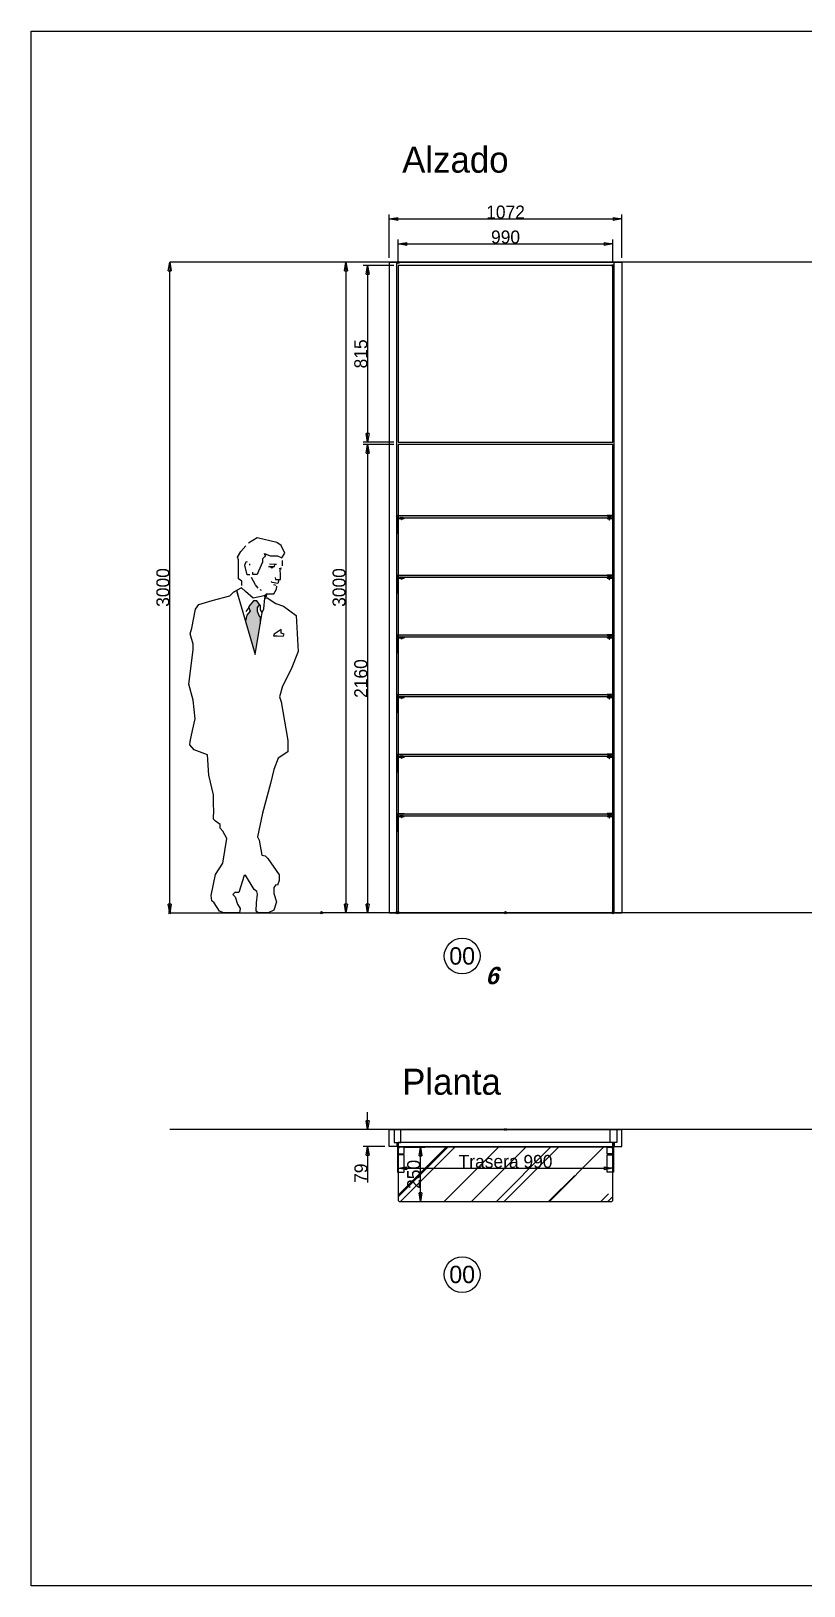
# Paper-space layout 'Jordi B.' of a CAD drawing. Header units: millimetres. Extents: x 23627 to 226976, y -18096 to 223844.
# Drawn here: x 131998 to 135562, y 216672 to 223844 of the extents above; entities that cross this region are included whole.
import ezdxf

# ---------------------------------------------------------------- set-up
doc = ezdxf.new("R2010")
doc.units = ezdxf.units.MM
doc.header["$PDMODE"] = 35
doc.header["$PDSIZE"] = 5
doc.layers.add('1001 concep color Blau Fosc', color=7, linetype='Continuous', true_color=0x003e84)
for name, color, linetype in [('Cotas bloques dinámicos PM espacio', 140, 'Continuous'), ('Linea Capa Color 0000 JB', 7, 'Continuous'), ('Linea Capa Color 0008 Gris JB', 8, 'Continuous'), ('Linea Capa Color 0012 Vermell JB', 12, 'Continuous'), ('Linea Capa Color 0140 Blau Vidre JB', 140, 'Continuous'), ('Linea Capa Color 0202 Lila Parets JB', 202, 'Continuous'), ('Linea Capa Color 0255 Blanc JB', 255, 'Continuous')]:
    doc.layers.add(name, color=color, linetype=linetype)
doc.styles.add('Jordi Ava', font='Avant Garde MEdium BT.ttf')
doc.styles.add('Jordi One Stroke', font='One Stronke Script LET Plain.ttf')
doc.styles.add('Stylus BT JB', font='stylu.ttf', dxfattribs={"oblique": 15})
doc.dimstyles.new('Jordi Ava 2015', dxfattribs={"dimtxt": 60, "dimasz": 40, "dimexe": 20, "dimexo": 20, "dimgap": 0.09, "dimtad": 1, "dimdec": 0, "dimzin": 0, "dimdsep": 46, "dimtxsty": 'Jordi Ava', "dimblk": 'CLOSED', "dimcen": 1.5, "dimclrd": 7, "dimclre": 7, "dimclrt": 256, "dimadec": 0, "dimazin": 0, "dimtfac": 0.05, "dimtdec": 0, "dimtofl": 0, "dimtmove": 0, "dimatfit": 3, "dimldrblk": 'CLOSED', "dimfxl": 90, "dimtolj": 1, "dimtzin": 0, "dimlwd": -1, "dimlwe": -1, "dimarcsym": 0})
doc.dimstyles.new('Jordi Ava Parets 2015', dxfattribs={"dimtxt": 60, "dimasz": 40, "dimexe": 20, "dimexo": 20, "dimgap": 0.09, "dimtad": 1, "dimdec": 0, "dimzin": 0, "dimdsep": 46, "dimtxsty": 'Jordi Ava', "dimblk": 'CLOSED', "dimcen": 1.5, "dimclrd": 7, "dimclre": 7, "dimclrt": 256, "dimadec": 0, "dimazin": 0, "dimtfac": 0.05, "dimtdec": 0, "dimtofl": 0, "dimtmove": 0, "dimatfit": 3, "dimldrblk": 'CLOSED', "dimfxl": 90, "dimtolj": 1, "dimtzin": 0, "dimlwd": -1, "dimlwe": -1, "dimarcsym": 0})

# ---------------------------------------------------------------- blocks, each defined once
blk = doc.blocks.new('_Closed')
at = {"color": 0, "linetype": 'ByBlock', "lineweight": -2}
for p, q in [((-1, 0.17), (0, 0)), ((-1, 0.17), (-1, -0.17)), ((0, 0), (-1, -0.17)), ((0, 0), (-1, 0))]:
    blk.add_line(p, q, dxfattribs=at)
blk = doc.blocks.new('*D1669')
at = {"layer": 'Defpoints', "color": 0, "ltscale": 10, "transparency": 16777216}
for p in [(82879.8, 104665.6), (82879.8, 104665.6), (82879.8, 101665.6)]:
    blk.add_point(p, dxfattribs=at)
at = {"layer": 'Linea Capa Color 0202 Lila Parets JB', "color": 7, "ltscale": 10, "transparency": 16777216}
blk.add_line((82879.8, 101705.6), (82879.8, 104625.6), dxfattribs=at)
at = {"layer": 'Linea Capa Color 0202 Lila Parets JB', "color": 7, "ltscale": 10, "transparency": 16777216, "xscale": 40, "yscale": 40, "zscale": 40}
for p, rotation in [((82879.8, 104665.6), 90), ((82879.8, 101665.6), 270)]:
    blk.add_blockref('_Closed', p, dxfattribs=dict(at, rotation=rotation))
at = {"layer": 'Linea Capa Color 0202 Lila Parets JB', "ltscale": 10, "transparency": 16777216, "insert": (82848.5, 103165.6), "char_height": 60, "attachment_point": 5, "rotation": 90, "style": 'Jordi Ava'}
blk.add_mtext('\\A1;3000', dxfattribs=at)
blk = doc.blocks.new('PM202307281029')
at = {"layer": 'Linea Capa Color 0008 Gris JB'}
h = blk.add_hatch(color=256, dxfattribs=at)
h.set_gradient(color1=(0, 127, 255), one_color=1, tint=1, name='INVCYLINDER')
h.paths.add_polyline_path([(349.2, 1345.3), (355.5, 1372.2), (371.4, 1391.2), (363.5, 1410.2), (385.6, 1438.7), (401.5, 1438.7), (413.7, 1421.3), (403.9, 1407), (403.9, 1391.2), (412.6, 1367.4), (418.1, 1360.8), (418.1, 1332.6), (394.4, 1190.3)])
at = {"layer": 'Linea Capa Color 0008 Gris JB', "linetype": 'Continuous'}
for p, q in [((309.6, 1484.7), (311.2, 1487.8)), ((315.9, 1459.3), (309.6, 1484.7)), ((385.6, 1438.7), (363.5, 1410.2)), ((401.5, 1438.7), (385.6, 1438.7)), ((418.1, 1415), (401.5, 1438.7)), ((355.5, 1372.2), (349.2, 1345.3)), ((371.4, 1391.2), (355.5, 1372.2)), ((363.5, 1410.2), (371.4, 1391.2)), ((418.1, 1397.5), (418.1, 1415)), ((426.8, 1384.9), (418.1, 1397.5))]:
    blk.add_line(p, q, dxfattribs=at)
for points in [[(445.8, 1652.6), (437.9, 1651), (436.3, 1657.3), (463.3, 1645.4), (496.5, 1645.4), (517.1, 1636.7), (531.4, 1658.9), (513.9, 1693.7), (493.4, 1708), (403.1, 1728.6), (363.5, 1704.8)], [(332.6, 1510), (332.6, 1529), (316.7, 1540.1), (317.1, 1581.3), (317.1, 1627.2), (312.8, 1639.9), (328.6, 1666.8), (350.8, 1692.2)], [(369.8, 1559.1), (357.1, 1559.1), (346, 1603.5), (352.4, 1619.3), (357.1, 1617.7)], [(369.8, 1603.5), (369.8, 1609.8)], [(441.1, 1649.4), (436.3, 1641.5), (427.6, 1632), (427.6, 1616.1), (409.4, 1574.9), (403.1, 1559.9), (382.5, 1559.9), (382.5, 1570.2)], [(455.3, 1597.1), (483.8, 1597.1), (485.4, 1606.6)], [(493.1, 1605.4), (487.6, 1606.5), (460.1, 1608.2)], [(479.1, 1595.5), (471.2, 1589.2), (461.7, 1597.1)], [(485.8, 1546.2), (487.4, 1537.5), (510.9, 1537.5), (510.8, 1560.7), (509.2, 1581.9)], [(512.4, 1590.8), (510.8, 1582.9), (506, 1587.6), (515.5, 1590.8)], [(519.5, 1600.3), (519.5, 1624)], [(407.8, 1497.3), (395.1, 1511.6), (377.7, 1546.4)], [(503.3, 1535.1), (499.2, 1517.9), (473.1, 1523.2), (467.1, 1527.1)], [(490.2, 1510), (480.7, 1511.6)], [(434.7, 1460.9), (384.1, 1451.4), (349.2, 1481.5), (330.2, 1498.9), (293.8, 1478.3)], [(423.7, 1486.2), (417.3, 1489.4)], [(439.3, 1451), (439.5, 1453), (436.3, 1464.1), (442.1, 1464.1)], [(439.5, 1456.1), (444.2, 1470.4), (480.7, 1470.4), (491.8, 1492.6), (493.6, 1505.7)], [(445.8, 1470.4), (444.2, 1456.1), (441.1, 1457.7)], [(365, 1407), (350.8, 1389.6)], [(413.7, 1421.3), (403.9, 1407), (403.9, 1391.2), (412.6, 1367.4), (420.5, 1357.9), (422.1, 1357.9)], [(426.8, 1384.9), (433.2, 1402.3)], [(418.1, 1332.6), (418.1, 1360.8)]]:
    blk.add_lwpolyline(points, dxfattribs=at)
at = {"layer": 'Linea Capa Color 0008 Gris JB'}
for points in [[(92.6, 775), (94.3, 789), (105.3, 840), (117.9, 893.8), (108.4, 980.9), (87.8, 1053.8), (108.4, 1212.2), (108.4, 1239.1), (94.2, 1286.7), (102.1, 1312), (119.5, 1400.7), (133.8, 1421.3), (195.6, 1440.3), (277.9, 1460.9), (293.8, 1478.3), (311.4, 1488.3), (309.6, 1484.7), (315.9, 1459.3), (394.4, 1190.3), (426.8, 1384.9), (433.2, 1402.3), (439.3, 1451), (449, 1453), (488.6, 1426), (525, 1413.4), (583.6, 1370.6), (591.6, 1204.3), (559.9, 1123.5), (520.3, 1044.3), (506, 995.2), (513.9, 973), (544.8, 794), (544.8, 742.1), (499.7, 713.2), (480.7, 661), (464.8, 596), (428.4, 459.8), (404.6, 350.5), (412.6, 334.7), (425.2, 265), (439.5, 261.8), (452.2, 250.7), (505.2, 174.7), (505.2, 147.8), (496.5, 127.2), (488.6, 128.7), (479.9, 116.1), (479.9, 89.1), (491.8, 49.5), (480.7, 11.5), (453.8, 0), (428.4, 0), (407.7, 0), (399.1, 6.8), (399.9, 44.8), (404.6, 86), (401.5, 97.1), (388.8, 106.6), (349.2, 173.1), (342.9, 171.5), (319.1, 93.1), (300.1, 93.1), (290.6, 84.4), (301.7, 73.3), (312.8, 40), (325.4, 20), (321.5, 0), (293.8, 0), (249.4, 0), (228.8, 6.8), (205.1, 44.8), (194, 54.3), (190.8, 79.6), (211.4, 176.3), (244.7, 228.5), (263.7, 342.6), (244.7, 375.8), (232.8, 390.1), (232.8, 407.5), (211.4, 421.8), (201.9, 431.3), (203.5, 475.6), (201.1, 494.6), (201.1, 543.8), (179.7, 634), (173.4, 727.5), (113.2, 751.3)], [(479.1, 1276.4), (494.9, 1276.4), (523.4, 1275.6), (528.2, 1285.1), (513.2, 1290.1), (513.2, 1305.7), (482.3, 1285.1)]]:
    blk.add_lwpolyline(points, close=True, dxfattribs=at)
at = {"layer": 'Linea Capa Color 0202 Lila Parets JB', "ltscale": 10}
blk.add_line((0, 0), (700, 0), dxfattribs=at)
for p in [(0, 0), (700, 0)]:
    blk.add_point(p, dxfattribs=at)
blk = doc.blocks.new('*D3410')
at = {"layer": 'Cotas bloques dinámicos PM espacio', "color": 7, "ltscale": 10, "transparency": 16777216}
for p, q in [((0, 3005), (0, 3105)), ((40, 3085), (950, 3085)), ((990, 3005), (990, 3105))]:
    blk.add_line(p, q, dxfattribs=at)
at = {"layer": 'Defpoints', "color": 0, "ltscale": 10, "transparency": 16777216}
for p in [(990, 3085), (0, 2985), (990, 2985)]:
    blk.add_point(p, dxfattribs=at)
at = {"layer": 'Cotas bloques dinámicos PM espacio', "color": 7, "ltscale": 10, "transparency": 16777216, "xscale": 40, "yscale": 40, "zscale": 40, "rotation": 180}
blk.add_blockref('_Closed', (0, 3085), dxfattribs=at)
at = {"layer": 'Cotas bloques dinámicos PM espacio', "color": 7, "ltscale": 10, "transparency": 16777216, "xscale": 40, "yscale": 40, "zscale": 40}
blk.add_blockref('_Closed', (990, 3085), dxfattribs=at)
at = {"layer": 'Cotas bloques dinámicos PM espacio', "ltscale": 10, "transparency": 16777216, "insert": (495, 3116.3), "char_height": 60, "attachment_point": 5, "style": 'Jordi Ava'}
blk.add_mtext('\\A1;990', dxfattribs=at)
blk = doc.blocks.new('*D762')
at = {"layer": 'Cotas bloques dinámicos PM espacio', "color": 7, "ltscale": 10, "transparency": 16777216}
for p, q in [((-20, 3000), (-220, 3000)), ((-200, 2960), (-200, 40)), ((-20, 0), (-220, 0))]:
    blk.add_line(p, q, dxfattribs=at)
at = {"layer": 'Defpoints', "color": 0, "ltscale": 10, "transparency": 16777216}
for p in [(0, 3000), (-200, 0), (0, 0)]:
    blk.add_point(p, dxfattribs=at)
at = {"layer": 'Cotas bloques dinámicos PM espacio', "color": 7, "ltscale": 10, "transparency": 16777216, "xscale": 40, "yscale": 40, "zscale": 40}
for p, rotation in [((-200, 3000), 90), ((-200, 0), 270)]:
    blk.add_blockref('_Closed', p, dxfattribs=dict(at, rotation=rotation))
at = {"layer": 'Cotas bloques dinámicos PM espacio', "ltscale": 10, "transparency": 16777216, "insert": (-231.3, 1500), "char_height": 60, "attachment_point": 5, "rotation": 90, "style": 'Jordi Ava'}
blk.add_mtext('\\A1;3000', dxfattribs=at)
blk = doc.blocks.new('*D763')
at = {"layer": 'Cotas bloques dinámicos PM espacio', "color": 7, "ltscale": 10, "transparency": 16777216}
for p, q in [((21, 2985), (-120, 2985)), ((-100, 2945), (-100, 2210)), ((21, 2170), (-120, 2170))]:
    blk.add_line(p, q, dxfattribs=at)
at = {"layer": 'Defpoints', "color": 0, "ltscale": 10, "transparency": 16777216}
for p in [(41, 2985), (-100, 2170), (41, 2170)]:
    blk.add_point(p, dxfattribs=at)
at = {"layer": 'Cotas bloques dinámicos PM espacio', "color": 7, "ltscale": 10, "transparency": 16777216, "xscale": 40, "yscale": 40, "zscale": 40}
for p, rotation in [((-100, 2985), 90), ((-100, 2170), 270)]:
    blk.add_blockref('_Closed', p, dxfattribs=dict(at, rotation=rotation))
at = {"layer": 'Cotas bloques dinámicos PM espacio', "ltscale": 10, "transparency": 16777216, "insert": (-131.2, 2577.5), "char_height": 60, "attachment_point": 5, "rotation": 90, "style": 'Jordi Ava'}
blk.add_mtext('\\A1;815', dxfattribs=at)
blk = doc.blocks.new('*D764')
at = {"layer": 'Cotas bloques dinámicos PM espacio', "color": 7, "ltscale": 10, "transparency": 16777216}
for p, q in [((21, 2160), (-120, 2160)), ((-100, 2120), (-100, 40)), ((-20, 0), (-120, 0))]:
    blk.add_line(p, q, dxfattribs=at)
at = {"layer": 'Defpoints', "color": 0, "ltscale": 10, "transparency": 16777216}
for p in [(41, 2160), (-100, 0), (0, 0)]:
    blk.add_point(p, dxfattribs=at)
at = {"layer": 'Cotas bloques dinámicos PM espacio', "color": 7, "ltscale": 10, "transparency": 16777216, "xscale": 40, "yscale": 40, "zscale": 40}
for p, rotation in [((-100, 2160), 90), ((-100, 0), 270)]:
    blk.add_blockref('_Closed', p, dxfattribs=dict(at, rotation=rotation))
at = {"layer": 'Cotas bloques dinámicos PM espacio', "ltscale": 10, "transparency": 16777216, "insert": (-131.2, 1080), "char_height": 60, "attachment_point": 5, "rotation": 90, "style": 'Jordi Ava'}
blk.add_mtext('\\A1;2160', dxfattribs=at)
blk = doc.blocks.new('*D765')
at = {"layer": 'Cotas bloques dinámicos PM espacio', "color": 7, "ltscale": 10, "transparency": 16777216}
for p, q in [((0, 3020), (0, 3220)), ((40, 3200), (1032, 3200)), ((1072, 3020), (1072, 3220))]:
    blk.add_line(p, q, dxfattribs=at)
at = {"layer": 'Defpoints', "color": 0, "ltscale": 10, "transparency": 16777216}
for p in [(1072, 3200), (0, 3000), (1072, 3000)]:
    blk.add_point(p, dxfattribs=at)
at = {"layer": 'Cotas bloques dinámicos PM espacio', "color": 7, "ltscale": 10, "transparency": 16777216, "xscale": 40, "yscale": 40, "zscale": 40, "rotation": 180}
blk.add_blockref('_Closed', (0, 3200), dxfattribs=at)
at = {"layer": 'Cotas bloques dinámicos PM espacio', "color": 7, "ltscale": 10, "transparency": 16777216, "xscale": 40, "yscale": 40, "zscale": 40}
blk.add_blockref('_Closed', (1072, 3200), dxfattribs=at)
at = {"layer": 'Cotas bloques dinámicos PM espacio', "ltscale": 10, "transparency": 16777216, "insert": (536, 3231.2), "char_height": 60, "attachment_point": 5, "style": 'Jordi Ava'}
blk.add_mtext('\\A1;1072', dxfattribs=at)
blk = doc.blocks.new('*D4084')
at = {"layer": 'Cotas bloques dinámicos PM espacio', "color": 7, "ltscale": 10, "transparency": 16777216}
for p, q in [((18, -99), (18, -199)), ((1008, -99), (1008, -199)), ((58, -179), (968, -179))]:
    blk.add_line(p, q, dxfattribs=at)
at = {"layer": 'Defpoints', "color": 0, "ltscale": 10, "transparency": 16777216}
for p in [(18, -79), (1008, -79), (1008, -179)]:
    blk.add_point(p, dxfattribs=at)
at = {"layer": 'Cotas bloques dinámicos PM espacio', "color": 7, "ltscale": 10, "transparency": 16777216, "xscale": 40, "yscale": 40, "zscale": 40, "rotation": 180}
blk.add_blockref('_Closed', (18, -179), dxfattribs=at)
at = {"layer": 'Cotas bloques dinámicos PM espacio', "color": 7, "ltscale": 10, "transparency": 16777216, "xscale": 40, "yscale": 40, "zscale": 40}
blk.add_blockref('_Closed', (1008, -179), dxfattribs=at)
at = {"layer": 'Cotas bloques dinámicos PM espacio', "ltscale": 10, "transparency": 16777216, "insert": (513, -147.7), "char_height": 60, "attachment_point": 5, "style": 'Jordi Ava'}
blk.add_mtext('\\A1;Trasera 990', dxfattribs=at)
blk = doc.blocks.new('*D4085')
at = {"layer": 'Cotas bloques dinámicos PM espacio', "color": 7, "ltscale": 10, "transparency": 16777216}
for p, q in [((43, -82), (140.9, -82)), ((120.9, -292), (120.9, -122)), ((43, -332), (140.9, -332))]:
    blk.add_line(p, q, dxfattribs=at)
at = {"layer": 'Defpoints', "color": 0, "ltscale": 10, "transparency": 16777216}
for p in [(23, -82), (120.9, -82), (23, -332)]:
    blk.add_point(p, dxfattribs=at)
at = {"layer": 'Cotas bloques dinámicos PM espacio', "color": 7, "ltscale": 10, "transparency": 16777216, "xscale": 40, "yscale": 40, "zscale": 40}
for p, rotation in [((120.9, -82), 90), ((120.9, -332), 270)]:
    blk.add_blockref('_Closed', p, dxfattribs=dict(at, rotation=rotation))
at = {"layer": 'Cotas bloques dinámicos PM espacio', "ltscale": 10, "transparency": 16777216, "insert": (89.7, -207), "char_height": 60, "attachment_point": 5, "rotation": 90, "style": 'Jordi Ava'}
blk.add_mtext('\\A1;{\\C140;250}', dxfattribs=at)
blk = doc.blocks.new('*D19')
at = {"layer": 'Cotas bloques dinámicos PM espacio', "color": 7, "ltscale": 10, "transparency": 16777216}
for p, q in [((-100, 40), (-100, 80)), ((-20, 0), (-120, 0)), ((-20, -79), (-120, -79)), ((-100, -119), (-100, -244.2))]:
    blk.add_line(p, q, dxfattribs=at)
at = {"layer": 'Defpoints', "color": 0, "ltscale": 10, "transparency": 16777216}
for p in [(0, 0), (-100, -79), (0, -79)]:
    blk.add_point(p, dxfattribs=at)
at = {"layer": 'Cotas bloques dinámicos PM espacio', "color": 7, "ltscale": 10, "transparency": 16777216, "xscale": 40, "yscale": 40, "zscale": 40}
for p, rotation in [((-100, 0), 270), ((-100, -79), 90)]:
    blk.add_blockref('_Closed', p, dxfattribs=dict(at, rotation=rotation))
at = {"layer": 'Cotas bloques dinámicos PM espacio', "ltscale": 10, "transparency": 16777216, "insert": (-130.7, -201.6), "char_height": 60, "attachment_point": 5, "rotation": 90, "style": 'Jordi Ava'}
blk.add_mtext('\\A1;79', dxfattribs=at)
blk = doc.blocks.new('PM202309291349')
at = {"layer": 'Linea Capa Color 0012 Vermell JB', "ltscale": 50}
for p in [(2187.8, -4066.4), (2187.8, -5066.4)]:
    blk.add_point(p, dxfattribs=at)
at = {"layer": 'Linea Capa Color 0202 Lila Parets JB', "ltscale": 10}
for p, q in [((7207.8, -1066.4), (639.3, -1066.4)), ((7207.8, -4066.4), (1339.3, -4066.4)), ((7207.8, -5066.4), (639.3, -5066.4))]:
    blk.add_line(p, q, dxfattribs=at)
blk.add_lwpolyline([(0, 0), (7902.9, 0), (7902.9, -7171.6), (0, -7171.6)], close=True, dxfattribs=at)
at = {"ltscale": 10}
blk.add_blockref('PM202307281029', (639.3, -4066.4), dxfattribs=at)
at = {"layer": '1001 concep color Blau Fosc', "ltscale": 10, "char_height": 120, "width": 2264.786, "attachment_point": 1, "style": 'Jordi Ava'}
for s, insert in [('Alzado', (1711.2, -532.9)), ('Planta', (1711.2, -4785.9))]:
    blk.add_mtext(s, dxfattribs=dict(at, insert=insert))
at = {"layer": 'Linea Capa Color 0202 Lila Parets JB', "ltscale": 10}
dim = blk.add_linear_dim(base=(639.3, -1066.4), p1=(639.3, -4066.4), p2=(639.3, -1066.4), angle=90, dimstyle='Jordi Ava Parets 2015', dxfattribs=at)
dim.commit()
dim.dimension.update_dxf_attribs({"geometry": '*D1669', "text_midpoint": (608, -2566.4), "insert": (-82240.5, -105732)})
blk = doc.blocks.new('*U3409')
at = {"layer": 'Linea Capa Color 0140 Blau Vidre JB', "ltscale": 10}
h = blk.add_hatch(color=256, dxfattribs=at)
h.dxf.hatch_style = 1
h.set_gradient(color1=(0, 191, 255), one_color=1, tint=1, name='SPHERICAL')
h.paths.add_polyline_path([(1, 1822), (989, 1822), (990, 1823), (990, 1829), (989, 1830), (1, 1830), (0, 1829), (0, 1823)])
h = blk.add_hatch(color=256, dxfattribs=at)
h.dxf.hatch_style = 1
h.set_gradient(color1=(0, 191, 255), one_color=1, tint=1, name='SPHERICAL')
h.paths.add_polyline_path([(1, 1547), (989, 1547), (990, 1548), (990, 1554), (989, 1555), (1, 1555), (0, 1554), (0, 1548)])
h = blk.add_hatch(color=256, dxfattribs=at)
h.dxf.hatch_style = 1
h.set_gradient(color1=(0, 191, 255), one_color=1, tint=1, name='SPHERICAL')
h.paths.add_polyline_path([(1, 1272), (989, 1272), (990, 1273), (990, 1279), (989, 1280), (1, 1280), (0, 1279), (0, 1273)])
h = blk.add_hatch(color=256, dxfattribs=at)
h.dxf.hatch_style = 1
h.set_gradient(color1=(0, 191, 255), one_color=1, tint=1, name='SPHERICAL')
h.paths.add_polyline_path([(1, 997), (989, 997), (990, 998), (990, 1004), (989, 1005), (1, 1005), (0, 1004), (0, 998)])
h = blk.add_hatch(color=256, dxfattribs=at)
h.dxf.hatch_style = 1
h.set_gradient(color1=(0, 191, 255), one_color=1, tint=1, name='SPHERICAL')
h.paths.add_polyline_path([(1, 722), (989, 722), (990, 723), (990, 729), (989, 730), (1, 730), (0, 729), (0, 723)])
h = blk.add_hatch(color=256, dxfattribs=at)
h.dxf.hatch_style = 1
h.set_gradient(color1=(0, 191, 255), one_color=1, tint=1, name='SPHERICAL')
h.paths.add_polyline_path([(1, 447), (989, 447), (990, 448), (990, 454), (989, 455), (1, 455), (0, 454), (0, 448)])
at = {"layer": 'Cotas bloques dinámicos PM espacio', "ltscale": 10}
blk.add_circle((295, -200), 82.4, dxfattribs=at)
at = {"layer": 'Linea Capa Color 0000 JB', "ltscale": 50}
for p, q in [((-0.5, 1818), (27, 1818)), ((990.5, 1818), (963, 1818)), ((-0.5, 1543), (27, 1543)), ((990.5, 1543), (963, 1543)), ((-0.5, 1268), (27, 1268)), ((990.5, 1268), (963, 1268)), ((-0.5, 993), (27, 993)), ((990.5, 993), (963, 993)), ((-0.5, 718), (27, 718)), ((990.5, 718), (963, 718)), ((-0.5, 443), (27, 443)), ((990.5, 443), (963, 443))]:
    blk.add_line(p, q, dxfattribs=at)
at = {"layer": 'Linea Capa Color 0000 JB', "ltscale": 10}
for points in [[(0, 2170), (990, 2170), (990, 2985), (0, 2985)], [(0, 0), (990, 0), (990, 2160), (0, 2160)]]:
    blk.add_lwpolyline(points, close=True, dxfattribs=at)
at = {"layer": 'Linea Capa Color 0000 JB', "ltscale": 50}
for points in [[(-1, 1832), (27, 1832), (27, 1830), (-0.5, 1830, 0.414214), (-1, 1829.5), (-1, 1820, 0.414214), (-3, 1818), (-3, 1830, -0.414214)], [(-3, 1818, -0.414214), (-1, 1820), (27, 1820), (27, 1818), (-0.5, 1818, 0.414214), (-1, 1817.5), (-1, 1749), (-3, 1749)], [(991, 1832), (963, 1832), (963, 1830), (990.5, 1830, -0.414214), (991, 1829.5), (991, 1820, -0.414214), (993, 1818), (993, 1830, 0.414214)], [(993, 1818, 0.414214), (991, 1820), (963, 1820), (963, 1818), (990.5, 1818, -0.414214), (991, 1817.5), (991, 1749), (993, 1749)], [(-1, 1557), (27, 1557), (27, 1555), (-0.5, 1555, 0.414214), (-1, 1554.5), (-1, 1545, 0.414214), (-3, 1543), (-3, 1555, -0.414214)], [(-3, 1543, -0.414214), (-1, 1545), (27, 1545), (27, 1543), (-0.5, 1543, 0.414214), (-1, 1542.5), (-1, 1474), (-3, 1474)], [(991, 1557), (963, 1557), (963, 1555), (990.5, 1555, -0.414214), (991, 1554.5), (991, 1545, -0.414214), (993, 1543), (993, 1555, 0.414214)], [(993, 1543, 0.414214), (991, 1545), (963, 1545), (963, 1543), (990.5, 1543, -0.414214), (991, 1542.5), (991, 1474), (993, 1474)], [(-1, 1282), (27, 1282), (27, 1280), (-0.5, 1280, 0.414214), (-1, 1279.5), (-1, 1270, 0.414214), (-3, 1268), (-3, 1280, -0.414214)], [(-3, 1268, -0.414214), (-1, 1270), (27, 1270), (27, 1268), (-0.5, 1268, 0.414214), (-1, 1267.5), (-1, 1199), (-3, 1199)], [(991, 1282), (963, 1282), (963, 1280), (990.5, 1280, -0.414214), (991, 1279.5), (991, 1270, -0.414214), (993, 1268), (993, 1280, 0.414214)], [(993, 1268, 0.414214), (991, 1270), (963, 1270), (963, 1268), (990.5, 1268, -0.414214), (991, 1267.5), (991, 1199), (993, 1199)], [(-1, 1007), (27, 1007), (27, 1005), (-0.5, 1005, 0.414214), (-1, 1004.5), (-1, 995, 0.414214), (-3, 993), (-3, 1005, -0.414214)], [(991, 1007), (963, 1007), (963, 1005), (990.5, 1005, -0.414214), (991, 1004.5), (991, 995, -0.414214), (993, 993), (993, 1005, 0.414214)], [(-3, 993, -0.414214), (-1, 995), (27, 995), (27, 993), (-0.5, 993, 0.414214), (-1, 992.5), (-1, 924), (-3, 924)], [(993, 993, 0.414214), (991, 995), (963, 995), (963, 993), (990.5, 993, -0.414214), (991, 992.5), (991, 924), (993, 924)], [(-1, 732), (27, 732), (27, 730), (-0.5, 730, 0.414214), (-1, 729.5), (-1, 720, 0.414214), (-3, 718), (-3, 730, -0.414214)], [(-3, 718, -0.414214), (-1, 720), (27, 720), (27, 718), (-0.5, 718, 0.414214), (-1, 717.5), (-1, 649), (-3, 649)], [(991, 732), (963, 732), (963, 730), (990.5, 730, -0.414214), (991, 729.5), (991, 720, -0.414214), (993, 718), (993, 730, 0.414214)], [(993, 718, 0.414214), (991, 720), (963, 720), (963, 718), (990.5, 718, -0.414214), (991, 717.5), (991, 649), (993, 649)], [(-1, 457), (27, 457), (27, 455), (-0.5, 455, 0.414214), (-1, 454.5), (-1, 445, 0.414214), (-3, 443), (-3, 455, -0.414214)], [(-3, 443, -0.414214), (-1, 445), (27, 445), (27, 443), (-0.5, 443, 0.414214), (-1, 442.5), (-1, 374), (-3, 374)], [(991, 457), (963, 457), (963, 455), (990.5, 455, -0.414214), (991, 454.5), (991, 445, -0.414214), (993, 443), (993, 455, 0.414214)], [(993, 443, 0.414214), (991, 445), (963, 445), (963, 443), (990.5, 443, -0.414214), (991, 442.5), (991, 374), (993, 374)]]:
    blk.add_lwpolyline(points, format="xyb", close=True, dxfattribs=at)
at = {"layer": 'Linea Capa Color 0140 Blau Vidre JB', "ltscale": 10}
for points in [[(1, 1822), (989, 1822), (990, 1823), (990, 1829), (989, 1830), (1, 1830), (0, 1829), (0, 1823)], [(8.5, 1823), (23.5, 1823), (18.8, 1820), (18, 1820), (18, 1816), (16.5, 1812), (15.5, 1812), (14, 1816), (14, 1820), (13.3, 1820)], [(981.5, 1823), (966.5, 1823), (971.2, 1820), (972, 1820), (972, 1816), (973.5, 1812), (974.5, 1812), (976, 1816), (976, 1820), (976.8, 1820)], [(1, 1547), (989, 1547), (990, 1548), (990, 1554), (989, 1555), (1, 1555), (0, 1554), (0, 1548)], [(8.5, 1548), (23.5, 1548), (18.8, 1545), (18, 1545), (18, 1541), (16.5, 1537), (15.5, 1537), (14, 1541), (14, 1545), (13.3, 1545)], [(981.5, 1548), (966.5, 1548), (971.2, 1545), (972, 1545), (972, 1541), (973.5, 1537), (974.5, 1537), (976, 1541), (976, 1545), (976.8, 1545)], [(1, 1272), (989, 1272), (990, 1273), (990, 1279), (989, 1280), (1, 1280), (0, 1279), (0, 1273)], [(8.5, 1273), (23.5, 1273), (18.8, 1270), (18, 1270), (18, 1266), (16.5, 1262), (15.5, 1262), (14, 1266), (14, 1270), (13.3, 1270)], [(981.5, 1273), (966.5, 1273), (971.2, 1270), (972, 1270), (972, 1266), (973.5, 1262), (974.5, 1262), (976, 1266), (976, 1270), (976.8, 1270)], [(1, 997), (989, 997), (990, 998), (990, 1004), (989, 1005), (1, 1005), (0, 1004), (0, 998)], [(8.5, 998), (23.5, 998), (18.8, 995), (18, 995), (18, 991), (16.5, 987), (15.5, 987), (14, 991), (14, 995), (13.3, 995)], [(981.5, 998), (966.5, 998), (971.2, 995), (972, 995), (972, 991), (973.5, 987), (974.5, 987), (976, 991), (976, 995), (976.8, 995)], [(1, 722), (989, 722), (990, 723), (990, 729), (989, 730), (1, 730), (0, 729), (0, 723)], [(8.5, 723), (23.5, 723), (18.8, 720), (18, 720), (18, 716), (16.5, 712), (15.5, 712), (14, 716), (14, 720), (13.3, 720)], [(981.5, 723), (966.5, 723), (971.2, 720), (972, 720), (972, 716), (973.5, 712), (974.5, 712), (976, 716), (976, 720), (976.8, 720)], [(1, 447), (989, 447), (990, 448), (990, 454), (989, 455), (1, 455), (0, 454), (0, 448)], [(8.5, 448), (23.5, 448), (18.8, 445), (18, 445), (18, 441), (16.5, 437), (15.5, 437), (14, 441), (14, 445), (13.3, 445)], [(981.5, 448), (966.5, 448), (971.2, 445), (972, 445), (972, 441), (973.5, 437), (974.5, 437), (976, 441), (976, 445), (976.8, 445)]]:
    blk.add_lwpolyline(points, close=True, dxfattribs=at)
at = {"layer": 'Linea Capa Color 0255 Blanc JB', "ltscale": 50}
for p in [(0, 3000), (-6, 0)]:
    blk.add_point(p, dxfattribs=at)
at = {"layer": 'Cotas bloques dinámicos PM espacio', "ltscale": 10, "insert": (403.1, -250), "char_height": 80, "width": 102.993, "attachment_point": 1, "style": 'Stylus BT JB'}
blk.add_mtext('{\\fStylus BT|b1|i0|c0|p34;\\C140;6}', dxfattribs=at)
at = {"layer": 'Cotas bloques dinámicos PM espacio', "ltscale": 10}
dim = blk.add_linear_dim(base=(990, 3085), p1=(0, 2985), p2=(990, 2985), dimstyle='Jordi Ava 2015', dxfattribs=at)
dim.commit()
dim.dimension.update_dxf_attribs({"geometry": '*D3410', "text_midpoint": (495, 3116.3)})
blk = doc.blocks.new('*U1162')
at = {"layer": 'Linea Capa Color 0000 JB'}
blk.add_blockref('*U3409', (0, 0), dxfattribs=at)
blk = doc.blocks.new('*U761')
at = {"layer": 'Linea Capa Color 0000 JB', "ltscale": 10}
for points in [[(0, 0), (35, 0), (35, 3000), (0, 3000)], [(1072, 0), (1037, 0), (1037, 3000), (1072, 3000)]]:
    blk.add_lwpolyline(points, close=True, dxfattribs=at)
at = {"layer": 'Linea Capa Color 0202 Lila Parets JB', "ltscale": 10}
for p, q in [((0, 3000), (1072, 3000)), ((0, 0), (1072, 0))]:
    blk.add_line(p, q, dxfattribs=at)
at = {"layer": 'Linea Capa Color 0255 Blanc JB', "ltscale": 50}
blk.add_point((1031, 2985), dxfattribs=at)
at = {"layer": 'Linea Capa Color 0255 Blanc JB', "ltscale": 10}
for p in [(41, 0), (1031, 0)]:
    blk.add_point(p, dxfattribs=at)
at = {"layer": 'Cotas bloques dinámicos PM espacio', "ltscale": 10}
dim = blk.add_linear_dim(base=(1072, 3200), p1=(0, 3000), p2=(1072, 3000), dimstyle='Jordi Ava 2015', dxfattribs=at)
dim.commit()
dim.dimension.update_dxf_attribs({"geometry": '*D765', "text_midpoint": (536, 3231.2)})
for base, p1, p2, picture, middle in [((-200, 0), (0, 3000), (0, 0), '*D762', (-231.3, 1500)), ((-100, 2170), (41, 2985), (41, 2170), '*D763', (-131.2, 2577.5)), ((-100, 0), (41, 2160), (0, 0), '*D764', (-131.2, 1080))]:
    dim = blk.add_linear_dim(base=base, p1=p1, p2=p2, angle=90, dimstyle='Jordi Ava 2015', dxfattribs=at)
    dim.commit()
    dim.dimension.update_dxf_attribs({"geometry": picture, "text_midpoint": middle})
blk = doc.blocks.new('*U1161')
at = {"layer": 'Linea Capa Color 0000 JB'}
blk.add_blockref('*U761', (0, 0), dxfattribs=at)
blk = doc.blocks.new('*U4083')
at = {"layer": 'Linea Capa Color 0140 Blau Vidre JB', "ltscale": 10}
h = blk.add_hatch(dxfattribs=at)
h.set_pattern_fill('AR-RROOF', color=256, scale=10, angle=45, style=0)
h.set_pattern_definition([(45, (0, 2), (215.526, 574.736), [3810, -508, 1270, -254]), (45, (149.07, 330.68), (-418.48, 59.27), [762, -83.82, 1524, -190.5]), (45, (-62.86, 244.47), (813.611, 1054.282), [2032, -355.6, 1016, -254])])
h.paths.add_polyline_path([(23, -332), (1003, -332), (1008, -327), (1008, -87), (1003, -82), (23, -82), (18, -87), (18, -327)])
at = {"layer": 'Cotas bloques dinámicos PM espacio', "ltscale": 10}
blk.add_circle((313, -669), 82.4, dxfattribs=at)
at = {"layer": 'Linea Capa Color 0000 JB', "ltscale": 50}
for points in [[(45, -119, 0.414214), (43, -117), (17, -117), (17, -112), (43, -112, 0.414214), (45, -110), (45, -84, 0.414214), (43, -82), (17, -82), (17, -60), (30, -60), (30, 0), (0, 0), (0, -60), (15, -60), (15, -197), (43, -197, 0.414214), (45, -195)], [(981, -119, -0.414214), (983, -117), (1009, -117), (1009, -112), (983, -112, -0.414214), (981, -110), (981, -84, -0.414214), (983, -82), (1009, -82), (1009, -60), (996, -60), (996, 0), (1026, 0), (1026, -60), (1011, -60), (1011, -197), (983, -197, -0.414214), (981, -195)]]:
    blk.add_lwpolyline(points, format="xyb", close=True, dxfattribs=at)
at = {"layer": 'Linea Capa Color 0000 JB', "ltscale": 10}
blk.add_lwpolyline([(18, -79), (1008, -79), (1008, -60), (18, -60)], close=True, dxfattribs=at)
at = {"layer": 'Linea Capa Color 0140 Blau Vidre JB', "ltscale": 10}
blk.add_lwpolyline([(23, -332), (1003, -332), (1008, -327), (1008, -87), (1003, -82), (23, -82), (18, -87), (18, -327)], close=True, dxfattribs=at)
at = {"layer": 'Cotas bloques dinámicos PM espacio', "ltscale": 10}
dim = blk.add_linear_dim(base=(1008, -179), p1=(18, -79), p2=(1008, -79), text='Trasera <>', dimstyle='Jordi Ava 2015', dxfattribs=at)
dim.commit()
dim.dimension.update_dxf_attribs({"geometry": '*D4084', "text_midpoint": (513, -147.7)})
dim = blk.add_linear_dim(base=(120.9, -82), p1=(23, -332), p2=(23, -82), angle=90, text='{\\C140;<>}', dimstyle='Jordi Ava 2015', dxfattribs=at)
dim.commit()
dim.dimension.update_dxf_attribs({"geometry": '*D4085', "text_midpoint": (89.7, -207)})
blk = doc.blocks.new('*U4033')
at = {"layer": 'Linea Capa Color 0000 JB'}
blk.add_blockref('*U4083', (0, 0), dxfattribs=at)
blk = doc.blocks.new('PM202306021145')
at = {"layer": 'Linea Capa Color 0000 JB', "ltscale": 10}
for points in [[(23, -60), (35, -60), (35, -79), (0, -79), (0, 0), (23, 0), (23, 0), (23, 0)], [(1049, -60), (1037, -60), (1037, -79), (1072, -79), (1072, 0), (1049, 0), (1049, 0), (1049, 0)]]:
    blk.add_lwpolyline(points, close=True, dxfattribs=at)
at = {"layer": 'Linea Capa Color 0202 Lila Parets JB', "ltscale": 10}
blk.add_line((0, 0), (1072, 0), dxfattribs=at)
at = {"layer": 'Cotas bloques dinámicos PM espacio', "ltscale": 10}
dim = blk.add_linear_dim(base=(-100, -79), p1=(0, 0), p2=(0, -79), angle=90, dimstyle='Jordi Ava 2015', dxfattribs=at)
dim.commit()
dim.dimension.update_dxf_attribs({"geometry": '*D19', "text_midpoint": (-130.7, -201.6)})
blk = doc.blocks.new('*U768')
at = {"layer": 'Linea Capa Color 0000 JB'}
blk.add_blockref('PM202306021145', (0, 0), dxfattribs=at)
blk = doc.blocks.new('*U4079')
blk.add_blockref('*U768', (0, 79))
at = {"layer": 'Linea Capa Color 0000 JB'}
blk.add_blockref('*U4033', (23, 79), dxfattribs=at)

psp = doc.layouts.new('Jordi B.')

# ---------------------------------------------------------------- block references
psp.add_blockref('*U1161', (133650.1, 219777.4))
at = {"layer": 'Linea Capa Color 0000 JB'}
for name, p in [('PM202309291349', (131998.3, 223843.8)), ('*U1162', (133691.1, 219777.4)), ('*U4079', (133650.1, 218698.4))]:
    psp.add_blockref(name, p, dxfattribs=at)

# ---------------------------------------------------------------- texts
at = {"layer": 'Cotas bloques dinámicos PM espacio', "char_height": 80, "width": 400, "attachment_point": 5, "style": 'Jordi One Stroke'}
for insert in [(133986.1, 219577.4), (133986.1, 218108.4)]:
    psp.add_mtext('00', dxfattribs=dict(at, insert=insert))

doc.saveas('drawing.dxf')
